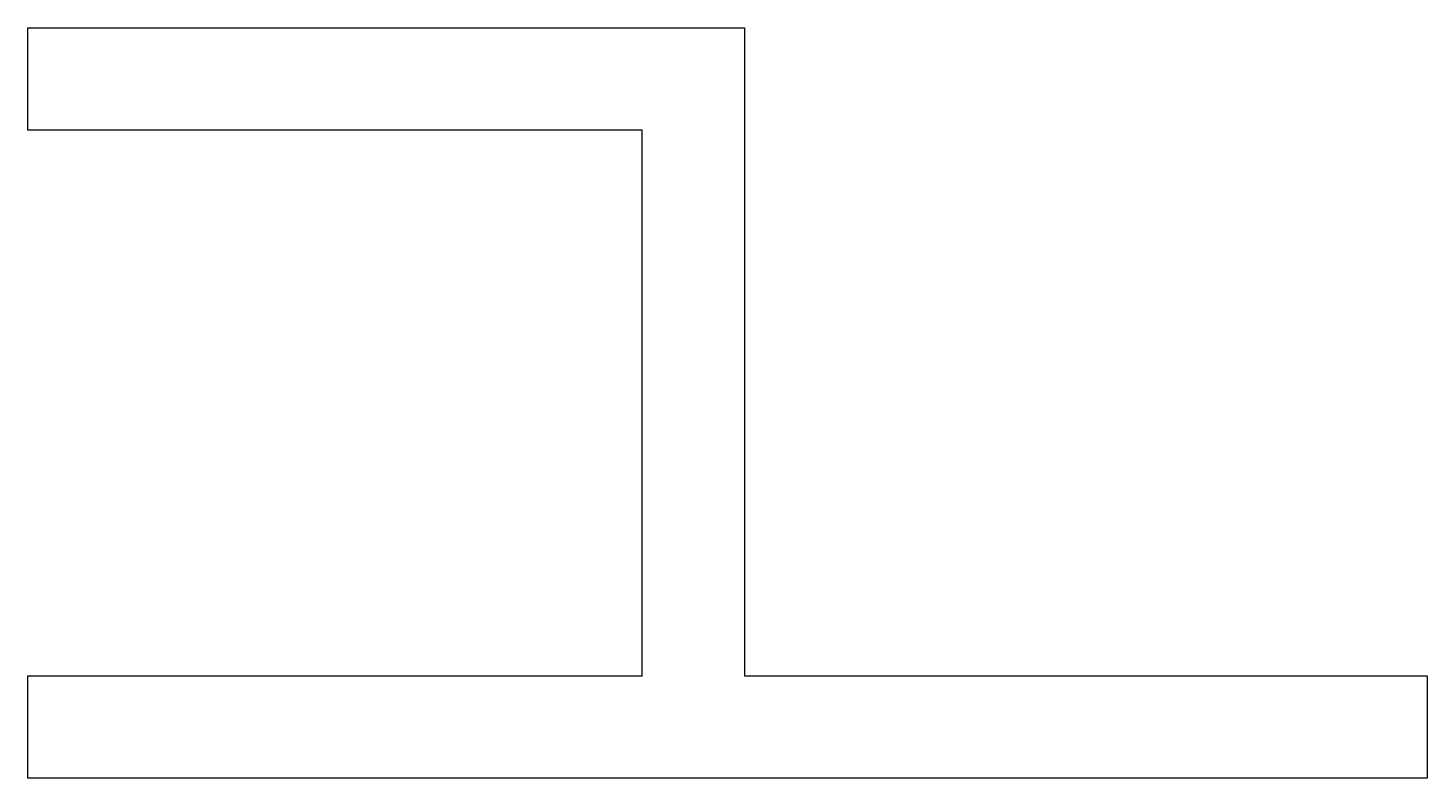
# Model space of a CAD drawing. Extents: x 141.5 to 162, y 215.1 to 226.1.
import ezdxf

# ---------------------------------------------------------------- set-up
doc = ezdxf.new("R2010")
doc.units = 0
doc.header["$LTSCALE"] = 15
doc.layers.get('0').update_dxf_attribs({"linetype": 'CONTINUOUS'})

msp = doc.modelspace()

# ---------------------------------------------------------------- linework, layer by layer
at = {"color": 0, "linetype": 'BYBLOCK'}
msp.add_lwpolyline([(152.046, 216.557), (162.046, 216.557), (162.046, 215.057), (141.546, 215.057), (141.546, 216.557), (150.546, 216.557), (150.546, 224.557), (141.546, 224.557), (141.546, 226.057), (152.046, 226.057)], close=True, dxfattribs=at)

doc.saveas('drawing.dxf')
